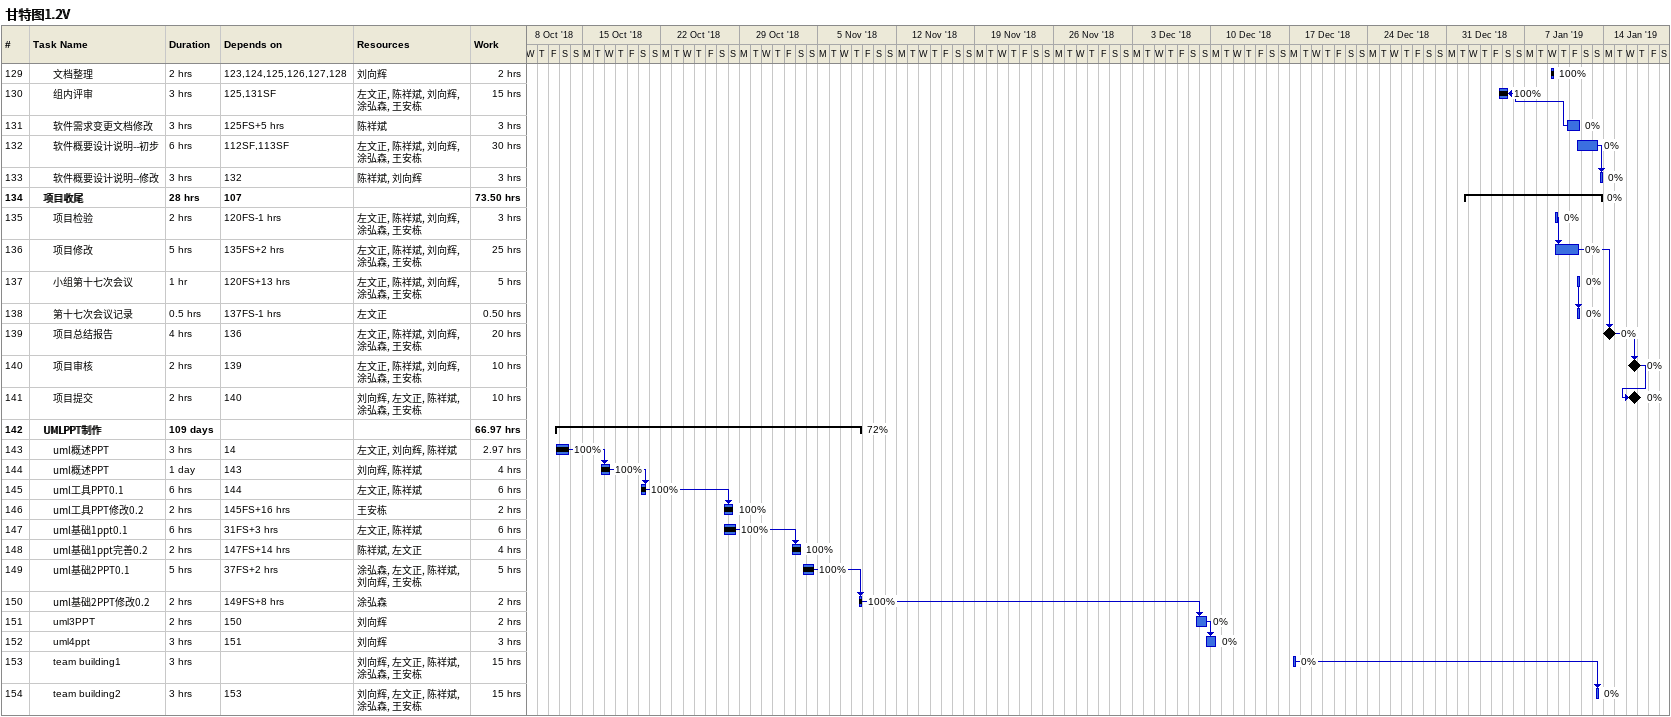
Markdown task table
甘特图1.2V

| ID | Level | Task | Duration | Start | Finish | Predecessors | Resources | % complete | Work (h) |
|---|---|---|---|---|---|---|---|---|---|
| 129 | 3 | 文档整理 | 2h | 2019-01-09 | 2019-01-09 | 123, 124, 125, 126, 127, 128 | 刘向辉 | 100 | 2 |
| 130 | 3 | 组内评审 | 3h | 2019-01-04 | 2019-01-05 | 125, 131SF | 左文正, 陈祥斌, 刘向辉, 涂弘森, 王安栋 | 100 | 15 |
| 131 | 3 | 软件需求变更文档修改 | 3h | 2019-01-10 | 2019-01-11 | 125FS+5h | 陈祥斌 | 0 | 3 |
| 132 | 3 | 软件概要设计说明--初步 | 6h | 2019-01-11 | 2019-01-13 | 112SF, 113SF | 左文正, 陈祥斌, 刘向辉, 涂弘森, 王安栋 | 0 | 30 |
| 133 | 3 | 软件概要设计说明--修改 | 3h | 2019-01-13 | 2019-01-13 | 132 | 陈祥斌, 刘向辉 | 0 | 3 |
| 134 | 2 | **项目收尾** | 28h | 2019-01-01 | 2019-01-13 | 107 |  | 0 | 73.50 |
| 135 | 3 | 项目检验 | 2h | 2019-01-09 | 2019-01-09 | 120FS-1h | 左文正, 陈祥斌, 刘向辉, 涂弘森, 王安栋 | 0 | 3 |
| 136 | 3 | 项目修改 | 5h | 2019-01-09 | 2019-01-11 | 135FS+2h | 左文正, 陈祥斌, 刘向辉, 涂弘森, 王安栋 | 0 | 25 |
| 137 | 3 | 小组第十七次会议 | 1h | 2019-01-11 | 2019-01-11 | 120FS+13h | 左文正, 陈祥斌, 刘向辉, 涂弘森, 王安栋 | 0 | 5 |
| 138 | 3 | 第十七次会议记录 | 0.5h | 2019-01-11 | 2019-01-11 | 137FS-1h | 左文正 | 0 | 0.50 |
| 139 | 3 | 项目总结报告 | 4h | 2019-01-14 | 2019-01-14 | 136 | 左文正, 陈祥斌, 刘向辉, 涂弘森, 王安栋 | 0 | 20 |
| 140 | 3 | 项目审核 | 2h | 2019-01-16 | 2019-01-16 | 139 | 左文正, 陈祥斌, 刘向辉, 涂弘森, 王安栋 | 0 | 10 |
| 141 | 3 | 项目提交 | 2h | 2019-01-16 | 2019-01-16 | 140 | 刘向辉, 左文正, 陈祥斌, 涂弘森, 王安栋 | 0 | 10 |
| 142 | 2 | **UMLPPT制作** | 109d | 2018-10-12 | 2018-11-08 |  |  | 72 | 66.97 |
| 143 | 3 | uml概述PPT | 3h | 2018-10-12 | 2018-10-13 | 14 | 左文正, 刘向辉, 陈祥斌 | 100 | 2.97 |
| 144 | 3 | uml概述PPT | 1d | 2018-10-16 | 2018-10-17 | 143 | 刘向辉, 陈祥斌 | 100 | 4 |
| 145 | 3 | uml工具PPT0.1 | 6h | 2018-10-20 | 2018-10-20 | 144 | 左文正, 陈祥斌 | 100 | 6 |
| 146 | 3 | uml工具PPT修改0.2 | 2h | 2018-10-27 | 2018-10-28 | 145FS+16h | 王安栋 | 100 | 2 |
| 147 | 3 | uml基础1ppt0.1 | 6h | 2018-10-27 | 2018-10-28 | 31FS+3h | 左文正, 陈祥斌 | 100 | 6 |
| 148 | 3 | uml基础1ppt完善0.2 | 2h | 2018-11-02 | 2018-11-03 | 147FS+14h | 陈祥斌, 左文正 | 100 | 4 |
| 149 | 3 | uml基础2PPT0.1 | 5h | 2018-11-03 | 2018-11-04 | 37FS+2h | 涂弘森, 左文正, 陈祥斌, 刘向辉, 王安栋 | 100 | 5 |
| 150 | 3 | uml基础2PPT修改0.2 | 2h | 2018-11-08 | 2018-11-08 | 149FS+8h | 涂弘森 | 100 | 2 |
| 151 | 3 | uml3PPT | 2h | 2018-12-08 | 2018-12-09 | 150 | 刘向辉 | 0 | 2 |
| 152 | 3 | uml4ppt | 3h | 2018-12-09 | 2018-12-10 | 151 | 刘向辉 | 0 | 3 |
| 153 | 3 | team building1 | 3h | 2018-12-17 | 2018-12-17 |  | 刘向辉, 左文正, 陈祥斌, 涂弘森, 王安栋 | 0 | 15 |
| 154 | 3 | team building2 | 3h | 2019-01-13 | 2019-01-13 | 153 | 刘向辉, 左文正, 陈祥斌, 涂弘森, 王安栋 | 0 | 15 |
